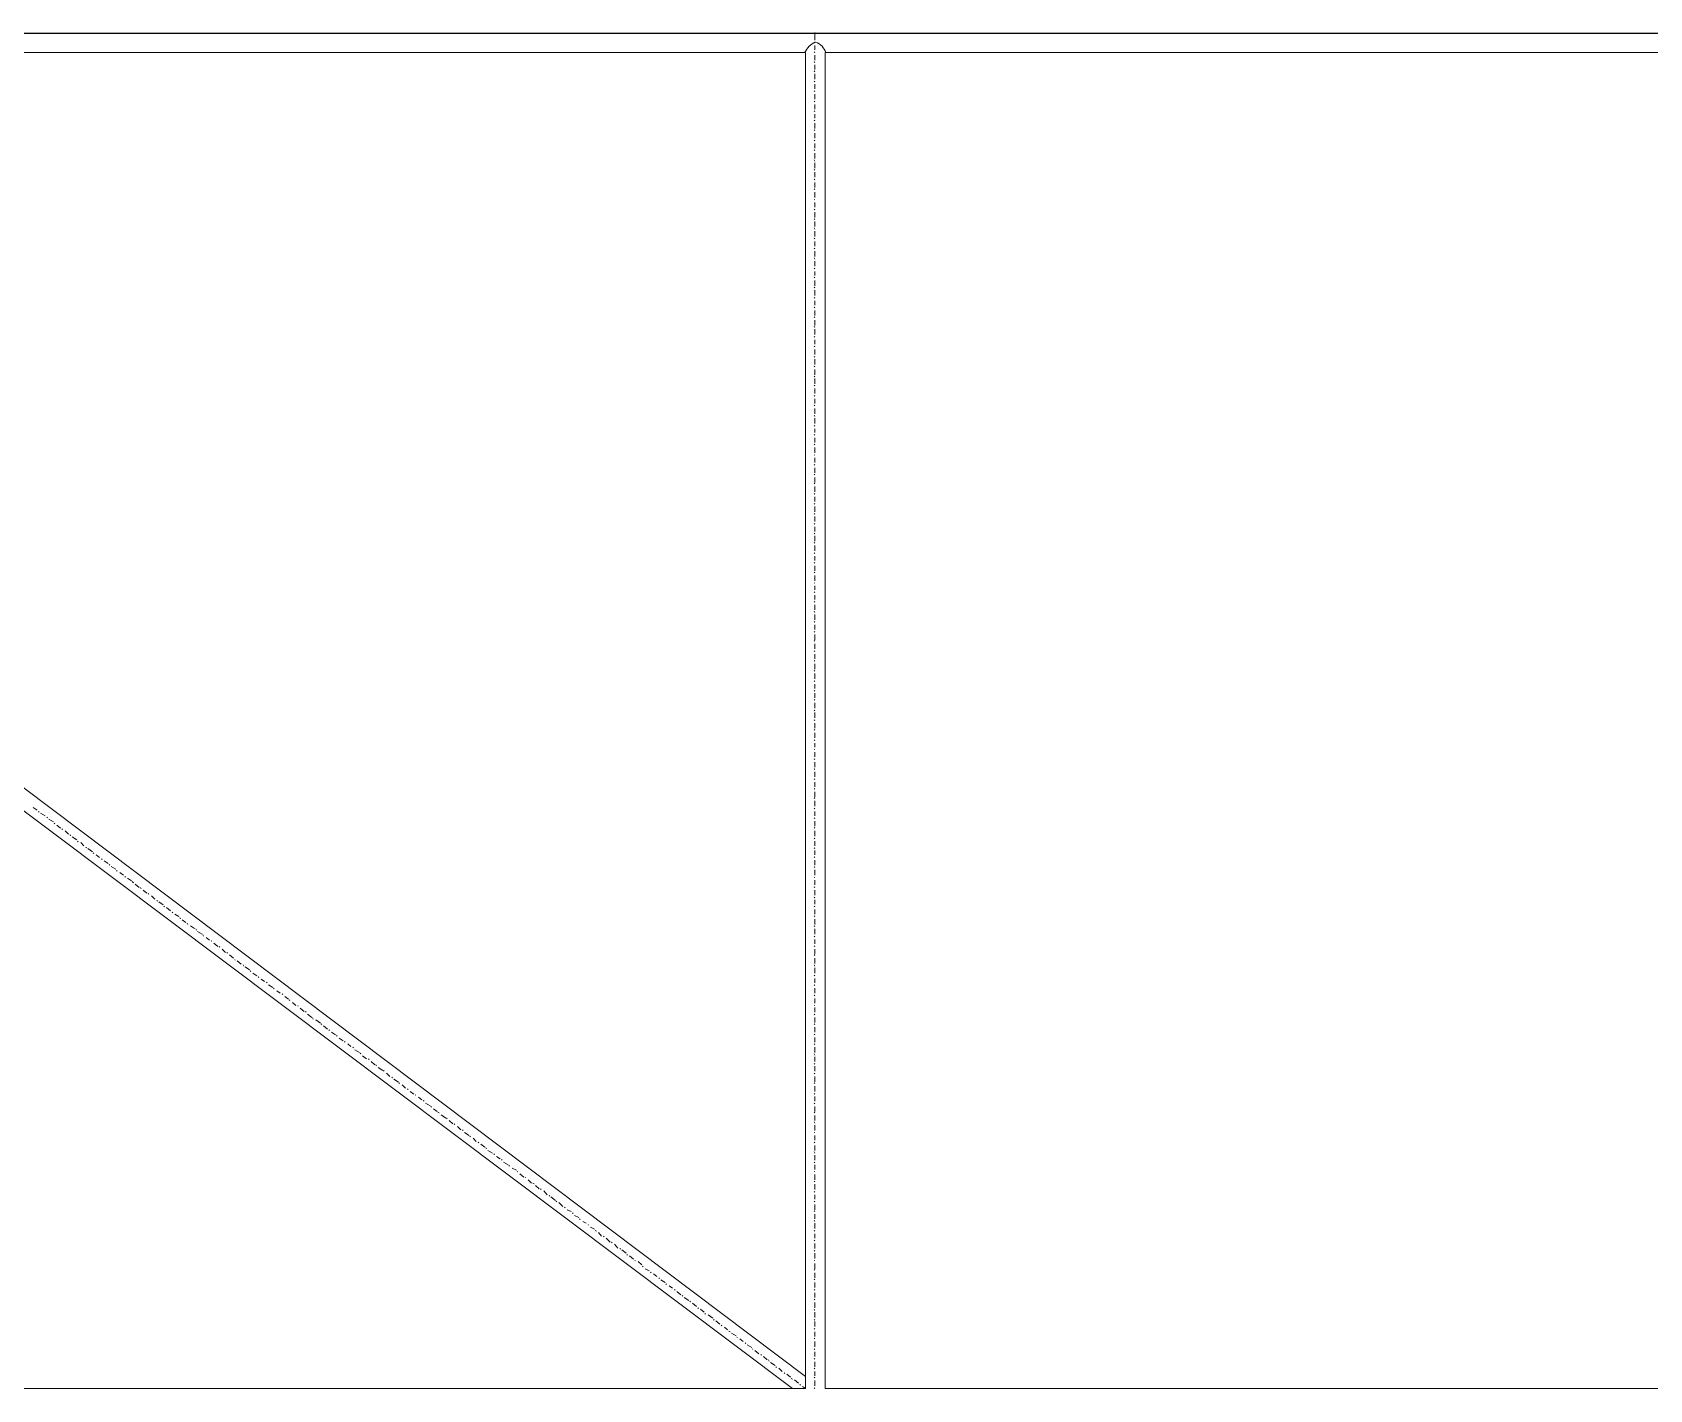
# Model space of a CAD drawing. Header units: millimetres. Extents: x 2928 to 3112, y 1220 to 1280.
# Drawn here: x 3063.205 to 3067.324, y 1250.925 to 1254.38 of the extents above; entities that cross this region are included whole.
import ezdxf

# ---------------------------------------------------------------- set-up
doc = ezdxf.new("R2010")
doc.units = ezdxf.units.MM

msp = doc.modelspace()

# ---------------------------------------------------------------- linework, layer by layer
at = {"color": 7, "linetype": 'Continuous', "lineweight": -2, "true_color": 0x000007}
msp.add_lwpolyline([(3060.60278, 1250.87545), (3060.60278, 1254.3786), (3082.70999, 1254.3786), (3082.70999, 1250.87545)], dxfattribs=at)
at = {"color": 252, "linetype": 'Continuous', "lineweight": 13, "true_color": 0x989898}
for points in [[(3065.19756, 1254.35379), (3065.1959, 1254.35544), (3065.1959, 1254.35544)], [(3065.19756, 1254.36041), (3065.19756, 1254.38025), (3065.19756, 1254.38025)], [(3065.19756, 1254.32898), (3065.1959, 1254.33063), (3065.1959, 1254.33063)], [(3065.19756, 1254.3356), (3065.19756, 1254.34717), (3065.19756, 1254.34717)], [(3065.19756, 1254.30913), (3065.19756, 1254.32236), (3065.19756, 1254.32236)], [(3065.19756, 1254.30252), (3065.1959, 1254.30582), (3065.1959, 1254.30582)], [(3065.19756, 1254.27936), (3065.1959, 1254.28267), (3065.1959, 1254.28267)], [(3065.19756, 1254.28598), (3065.19756, 1254.29755), (3065.19756, 1254.29755)], [(3065.19756, 1254.26117), (3065.19756, 1254.2744), (3065.19756, 1254.2744)], [(3065.19756, 1254.25455), (3065.1959, 1254.2562), (3065.1959, 1254.2562)], [(3065.19756, 1254.22974), (3065.1959, 1254.2314), (3065.1959, 1254.2314)], [(3065.19756, 1254.23636), (3065.19756, 1254.24794), (3065.19756, 1254.24794)], [(3065.19756, 1254.20328), (3065.1959, 1254.20493), (3065.1959, 1254.20493)], [(3065.19756, 1254.20989), (3065.19756, 1254.22313), (3065.19756, 1254.22313)], [(3065.19756, 1254.18508), (3065.19756, 1254.19666), (3065.19756, 1254.19666)], [(3065.19756, 1254.17847), (3065.1959, 1254.18012), (3065.1959, 1254.18012)], [(3065.19756, 1254.15531), (3065.1959, 1254.15697), (3065.1959, 1254.15697)], [(3065.19756, 1254.16193), (3065.19756, 1254.17185), (3065.19756, 1254.17185)], [(3065.19756, 1254.13546), (3065.19756, 1254.1487), (3065.19756, 1254.1487)], [(3065.19756, 1254.1305), (3065.1959, 1254.13216), (3065.1959, 1254.13216)], [(3065.19756, 1254.10404), (3065.1959, 1254.10569), (3065.1959, 1254.10569)], [(3065.19756, 1254.11065), (3065.19756, 1254.12389), (3065.19756, 1254.12389)], [(3065.19756, 1254.07923), (3065.1959, 1254.08088), (3065.1959, 1254.08088)], [(3065.19756, 1254.08584), (3065.19756, 1254.09742), (3065.19756, 1254.09742)], [(3065.19756, 1254.05938), (3065.19756, 1254.07261), (3065.19756, 1254.07261)], [(3065.19756, 1254.05276), (3065.1959, 1254.05607), (3065.1959, 1254.05607)], [(3065.19756, 1254.02961), (3065.1959, 1254.03126), (3065.1959, 1254.03126)], [(3065.19756, 1254.03457), (3065.19756, 1254.0478), (3065.19756, 1254.0478)], [(3065.19756, 1254.01141), (3065.19756, 1254.02465), (3065.19756, 1254.02465)], [(3065.19756, 1254.0048), (3065.1959, 1254.00645), (3065.1959, 1254.00645)], [(3065.19756, 1253.97999), (3065.1959, 1253.98164), (3065.1959, 1253.98164)], [(3065.19756, 1253.98495), (3065.19756, 1253.99818), (3065.19756, 1253.99818)], [(3065.19756, 1253.95353), (3065.1959, 1253.95518), (3065.1959, 1253.95518)], [(3065.19756, 1253.96014), (3065.19756, 1253.97337), (3065.19756, 1253.97337)], [(3065.19756, 1253.93533), (3065.19756, 1253.94691), (3065.19756, 1253.94691)], [(3065.19756, 1253.92872), (3065.1959, 1253.93037), (3065.1959, 1253.93037)], [(3065.19756, 1253.90391), (3065.1959, 1253.90556), (3065.1959, 1253.90556)], [(3065.19756, 1253.90887), (3065.19756, 1253.9221), (3065.19756, 1253.9221)], [(3065.19756, 1253.88571), (3065.19756, 1253.89894), (3065.19756, 1253.89894)], [(3065.19756, 1253.8791), (3065.1959, 1253.8824), (3065.1959, 1253.8824)], [(3065.19756, 1253.8609), (3065.19756, 1253.87413), (3065.19756, 1253.87413)], [(3065.19756, 1253.85429), (3065.1959, 1253.85594), (3065.1959, 1253.85594)], [(3065.19756, 1253.82948), (3065.1959, 1253.83113), (3065.1959, 1253.83113)], [(3065.19756, 1253.83609), (3065.19756, 1253.84767), (3065.19756, 1253.84767)], [(3065.19756, 1253.80963), (3065.19756, 1253.82286), (3065.19756, 1253.82286)], [(3065.19756, 1253.80301), (3065.1959, 1253.80632), (3065.1959, 1253.80632)], [(3065.19756, 1253.7782), (3065.1959, 1253.77986), (3065.1959, 1253.77986)], [(3065.19756, 1253.78482), (3065.19756, 1253.79805), (3065.19756, 1253.79805)], [(3065.19756, 1253.75505), (3065.1959, 1253.7567), (3065.1959, 1253.7567)], [(3065.19756, 1253.76166), (3065.19756, 1253.77159), (3065.19756, 1253.77159)], [(3065.19756, 1253.7352), (3065.19756, 1253.74843), (3065.19756, 1253.74843)], [(3065.19756, 1253.73024), (3065.1959, 1253.73189), (3065.1959, 1253.73189)], [(3065.19756, 1253.70377), (3065.1959, 1253.70543), (3065.1959, 1253.70543)], [(3065.19756, 1253.71039), (3065.19756, 1253.72362), (3065.19756, 1253.72362)], [(3065.19756, 1253.68558), (3065.19756, 1253.69716), (3065.19756, 1253.69716)], [(3065.19756, 1253.67896), (3065.1959, 1253.68062), (3065.1959, 1253.68062)], [(3065.19756, 1253.65415), (3065.1959, 1253.65581), (3065.1959, 1253.65581)], [(3065.19756, 1253.65912), (3065.19756, 1253.67235), (3065.19756, 1253.67235)], [(3065.19756, 1253.62934), (3065.1959, 1253.63265), (3065.1959, 1253.63265)], [(3065.19756, 1253.63431), (3065.19756, 1253.64754), (3065.19756, 1253.64754)], [(3065.19756, 1253.61115), (3065.19756, 1253.62438), (3065.19756, 1253.62438)], [(3065.19756, 1253.60453), (3065.1959, 1253.60619), (3065.1959, 1253.60619)], [(3065.19756, 1253.57972), (3065.1959, 1253.58138), (3065.1959, 1253.58138)], [(3065.19756, 1253.58634), (3065.19756, 1253.59792), (3065.19756, 1253.59792)], [(3065.19756, 1253.55988), (3065.19756, 1253.57311), (3065.19756, 1253.57311)], [(3065.19756, 1253.55326), (3065.1959, 1253.55491), (3065.1959, 1253.55491)], [(3065.19756, 1253.52845), (3065.1959, 1253.5301), (3065.1959, 1253.5301)], [(3065.19756, 1253.53507), (3065.19756, 1253.5483), (3065.19756, 1253.5483)], [(3065.19756, 1253.50364), (3065.1959, 1253.50529), (3065.1959, 1253.50529)], [(3065.19756, 1253.5086), (3065.19756, 1253.52183), (3065.19756, 1253.52183)], [(3065.19756, 1253.48545), (3065.19756, 1253.49868), (3065.19756, 1253.49868)], [(3065.19756, 1253.48048), (3065.1959, 1253.48214), (3065.1959, 1253.48214)], [(3065.19756, 1253.45402), (3065.1959, 1253.45567), (3065.1959, 1253.45567)], [(3065.19756, 1253.46064), (3065.19756, 1253.47387), (3065.19756, 1253.47387)], [(3065.19756, 1253.43583), (3065.19756, 1253.4474), (3065.19756, 1253.4474)], [(3065.19756, 1253.42921), (3065.1959, 1253.43086), (3065.1959, 1253.43086)], [(3065.19756, 1253.40275), (3065.1959, 1253.40605), (3065.1959, 1253.40605)], [(3065.19756, 1253.40936), (3065.19756, 1253.42259), (3065.19756, 1253.42259)], [(3065.19756, 1253.37794), (3065.1959, 1253.37959), (3065.1959, 1253.37959)], [(3065.19756, 1253.38455), (3065.19756, 1253.39779), (3065.19756, 1253.39779)], [(3065.19756, 1253.3614), (3065.19756, 1253.37132), (3065.19756, 1253.37132)], [(3065.19756, 1253.35478), (3065.1959, 1253.35644), (3065.1959, 1253.35644)], [(3065.19756, 1253.32997), (3065.1959, 1253.33163), (3065.1959, 1253.33163)], [(3065.19756, 1253.33659), (3065.19756, 1253.34817), (3065.19756, 1253.34817)], [(3065.19756, 1253.31012), (3065.19756, 1253.32336), (3065.19756, 1253.32336)], [(3065.19756, 1253.30351), (3065.1959, 1253.30516), (3065.1959, 1253.30516)], [(3065.19756, 1253.2787), (3065.1959, 1253.28035), (3065.1959, 1253.28035)], [(3065.19756, 1253.28531), (3065.19756, 1253.29689), (3065.19756, 1253.29689)], [(3065.19756, 1253.25389), (3065.1959, 1253.25554), (3065.1959, 1253.25554)], [(3065.19756, 1253.25885), (3065.19756, 1253.27208), (3065.19756, 1253.27208)], [(3065.19756, 1253.23404), (3065.19756, 1253.24727), (3065.19756, 1253.24727)], [(3065.19756, 1253.23073), (3065.1959, 1253.23239), (3065.1959, 1253.23239)], [(3065.19756, 1253.20427), (3065.1959, 1253.20592), (3065.1959, 1253.20592)], [(3065.19756, 1253.21088), (3065.19756, 1253.22412), (3065.19756, 1253.22412)], [(3065.19756, 1253.18607), (3065.19756, 1253.19765), (3065.19756, 1253.19765)], [(3065.19756, 1253.17946), (3065.1959, 1253.18111), (3065.1959, 1253.18111)], [(3065.19756, 1253.15299), (3065.1959, 1253.1563), (3065.1959, 1253.1563)], [(3065.19756, 1253.15961), (3065.19756, 1253.17284), (3065.19756, 1253.17284)], [(3065.19756, 1253.12818), (3065.1959, 1253.12984), (3065.1959, 1253.12984)], [(3065.19756, 1253.1348), (3065.19756, 1253.14803), (3065.19756, 1253.14803)], [(3065.19756, 1253.10999), (3065.19756, 1253.12157), (3065.19756, 1253.12157)], [(3065.19756, 1253.10338), (3065.1959, 1253.10503), (3065.1959, 1253.10503)], [(3065.19756, 1253.08022), (3065.1959, 1253.08187), (3065.1959, 1253.08187)], [(3065.19756, 1253.08518), (3065.19756, 1253.09841), (3065.19756, 1253.09841)], [(3065.19756, 1253.05376), (3065.1959, 1253.05541), (3065.1959, 1253.05541)], [(3065.19756, 1253.06037), (3065.19756, 1253.0736), (3065.19756, 1253.0736)], [(3065.19756, 1253.03556), (3065.19756, 1253.04714), (3065.19756, 1253.04714)], [(3065.19756, 1253.02895), (3065.1959, 1253.0306), (3065.1959, 1253.0306)], [(3065.19756, 1253.00414), (3065.1959, 1253.00579), (3065.1959, 1253.00579)], [(3065.19756, 1253.0091), (3065.19756, 1253.02233), (3065.19756, 1253.02233)], [(3065.19756, 1252.98429), (3065.19756, 1252.99752), (3065.19756, 1252.99752)], [(3065.19756, 1252.97767), (3065.1959, 1252.97933), (3065.1959, 1252.97933)], [(3065.19756, 1252.95452), (3065.1959, 1252.95617), (3065.1959, 1252.95617)], [(3065.19756, 1252.96113), (3065.19756, 1252.97106), (3065.19756, 1252.97106)], [(3065.19756, 1252.92971), (3065.1959, 1252.93136), (3065.1959, 1252.93136)], [(3065.19756, 1252.93632), (3065.19756, 1252.9479), (3065.19756, 1252.9479)], [(3065.19756, 1252.90986), (3065.19756, 1252.92309), (3065.19756, 1252.92309)], [(3065.19756, 1252.90324), (3065.1959, 1252.90655), (3065.1959, 1252.90655)], [(3065.19756, 1252.87843), (3065.1959, 1252.88009), (3065.1959, 1252.88009)], [(3065.19756, 1252.88505), (3065.19756, 1252.89828), (3065.19756, 1252.89828)], [(3065.19756, 1252.86024), (3065.19756, 1252.87182), (3065.19756, 1252.87182)], [(3065.19756, 1252.85362), (3065.1959, 1252.85528), (3065.1959, 1252.85528)], [(3065.19756, 1252.83047), (3065.1959, 1252.83212), (3065.1959, 1252.83212)], [(3065.19756, 1252.83377), (3065.19756, 1252.84701), (3065.19756, 1252.84701)], [(3065.19756, 1252.804), (3065.1959, 1252.80566), (3065.1959, 1252.80566)], [(3065.19756, 1252.81062), (3065.19756, 1252.82385), (3065.19756, 1252.82385)], [(3065.19756, 1252.78581), (3065.19756, 1252.79739), (3065.19756, 1252.79739)], [(3065.19756, 1252.77919), (3065.1959, 1252.78085), (3065.1959, 1252.78085)], [(3065.19756, 1252.75438), (3065.1959, 1252.75604), (3065.1959, 1252.75604)], [(3065.19756, 1252.75935), (3065.19756, 1252.77258), (3065.19756, 1252.77258)], [(3065.19756, 1252.73454), (3065.19756, 1252.74777), (3065.19756, 1252.74777)], [(3065.19756, 1252.72792), (3065.1959, 1252.72957), (3065.1959, 1252.72957)], [(3065.19756, 1252.70311), (3065.1959, 1252.70476), (3065.1959, 1252.70476)], [(3065.19756, 1252.70973), (3065.19756, 1252.7213), (3065.19756, 1252.7213)], [(3065.19756, 1252.67995), (3065.1959, 1252.68161), (3065.1959, 1252.68161)], [(3065.19756, 1252.68657), (3065.19756, 1252.69815), (3065.19756, 1252.69815)], [(3065.19756, 1252.66011), (3065.19756, 1252.67334), (3065.19756, 1252.67334)], [(3065.19756, 1252.65349), (3065.1959, 1252.65514), (3065.1959, 1252.65514)], [(3065.19756, 1252.62868), (3065.1959, 1252.63033), (3065.1959, 1252.63033)], [(3065.19756, 1252.6353), (3065.19756, 1252.64853), (3065.19756, 1252.64853)], [(3065.19756, 1252.60883), (3065.19756, 1252.62206), (3065.19756, 1252.62206)], [(3065.19756, 1252.60387), (3065.1959, 1252.60552), (3065.1959, 1252.60552)], [(3065.19756, 1252.58402), (3065.19756, 1252.59725), (3065.19756, 1252.59725)], [(3065.19756, 1252.57741), (3065.1959, 1252.57906), (3065.1959, 1252.57906)], [(3065.19756, 1252.55425), (3065.1959, 1252.5559), (3065.1959, 1252.5559)], [(3065.19756, 1252.56087), (3065.19756, 1252.57079), (3065.19756, 1252.57079)], [(3065.19756, 1252.53606), (3065.19756, 1252.54763), (3065.19756, 1252.54763)], [(3065.19756, 1252.52944), (3065.1959, 1252.5311), (3065.1959, 1252.5311)], [(3065.19756, 1252.50298), (3065.1959, 1252.50629), (3065.1959, 1252.50629)], [(3065.19756, 1252.50959), (3065.19756, 1252.52283), (3065.19756, 1252.52283)], [(3065.19756, 1252.48478), (3065.19756, 1252.49802), (3065.19756, 1252.49802)], [(3065.19756, 1252.47817), (3065.1959, 1252.47982), (3065.1959, 1252.47982)], [(3065.19756, 1252.45997), (3065.19756, 1252.47155), (3065.19756, 1252.47155)], [(3065.19756, 1252.45336), (3065.1959, 1252.45501), (3065.1959, 1252.45501)], [(3065.19756, 1252.4302), (3065.1959, 1252.43186), (3065.1959, 1252.43186)], [(3065.19756, 1252.43351), (3065.19756, 1252.44674), (3065.19756, 1252.44674)], [(3065.19756, 1252.41035), (3065.19756, 1252.42359), (3065.19756, 1252.42359)], [(3063.20781, 1252.40705), (3063.21773, 1252.40043), (3063.21773, 1252.40043)], [(3063.2227, 1252.39547), (3063.22104, 1252.39712), (3063.22104, 1252.39712)], [(3063.226, 1252.39216), (3063.23758, 1252.38554), (3063.23758, 1252.38554)], [(3063.2442, 1252.38058), (3063.24254, 1252.38224), (3063.24254, 1252.38224)], [(3063.24751, 1252.37727), (3063.25908, 1252.37066), (3063.25908, 1252.37066)], [(3065.19756, 1252.40374), (3065.1959, 1252.40539), (3065.1959, 1252.40539)], [(3065.19756, 1252.37893), (3065.1959, 1252.38058), (3065.1959, 1252.38058)], [(3065.19756, 1252.38554), (3065.19756, 1252.39712), (3065.19756, 1252.39712)], [(3063.26239, 1252.3657), (3063.26074, 1252.36735), (3063.26074, 1252.36735)], [(3063.26735, 1252.36239), (3063.27728, 1252.35412), (3063.27728, 1252.35412)], [(3063.28224, 1252.35081), (3063.28058, 1252.35246), (3063.28058, 1252.35246)], [(3063.28885, 1252.3475), (3063.29712, 1252.33923), (3063.29712, 1252.33923)], [(3063.30374, 1252.33592), (3063.30043, 1252.33758), (3063.30043, 1252.33758)], [(3063.30705, 1252.33262), (3063.31863, 1252.32435), (3063.31863, 1252.32435)], [(3065.19756, 1252.35412), (3065.1959, 1252.35577), (3065.1959, 1252.35577)], [(3065.19756, 1252.35908), (3065.19756, 1252.37231), (3065.19756, 1252.37231)], [(3065.19756, 1252.33427), (3065.19756, 1252.3475), (3065.19756, 1252.3475)], [(3063.32193, 1252.31938), (3063.32028, 1252.32104), (3063.32028, 1252.32104)], [(3063.32855, 1252.31773), (3063.33682, 1252.30946), (3063.33682, 1252.30946)], [(3063.34344, 1252.3045), (3063.34178, 1252.30615), (3063.34178, 1252.30615)], [(3063.34674, 1252.30284), (3063.35832, 1252.29457), (3063.35832, 1252.29457)], [(3065.19756, 1252.32765), (3065.1959, 1252.32931), (3065.1959, 1252.32931)], [(3065.19756, 1252.30284), (3065.1959, 1252.3045), (3065.1959, 1252.3045)], [(3065.19756, 1252.30946), (3065.19756, 1252.32104), (3065.19756, 1252.32104)], [(3065.19756, 1252.2863), (3065.19756, 1252.29788), (3065.19756, 1252.29788)], [(3063.36163, 1252.28961), (3063.35998, 1252.29127), (3063.35998, 1252.29127)], [(3063.36825, 1252.2863), (3063.37652, 1252.27969), (3063.37652, 1252.27969)], [(3063.38313, 1252.27473), (3063.38148, 1252.27638), (3063.38148, 1252.27638)], [(3063.38809, 1252.27142), (3063.39802, 1252.2648), (3063.39802, 1252.2648)], [(3063.40298, 1252.25984), (3063.40133, 1252.2615), (3063.40133, 1252.2615)], [(3063.40629, 1252.25653), (3063.41787, 1252.24992), (3063.41787, 1252.24992)], [(3065.19756, 1252.27969), (3065.1959, 1252.28134), (3065.1959, 1252.28134)], [(3065.19756, 1252.25323), (3065.1959, 1252.25653), (3065.1959, 1252.25653)], [(3065.19756, 1252.25984), (3065.19756, 1252.27307), (3065.19756, 1252.27307)], [(3063.42117, 1252.24496), (3063.41952, 1252.24661), (3063.41952, 1252.24661)], [(3063.42779, 1252.24165), (3063.43771, 1252.23503), (3063.43771, 1252.23503)], [(3063.44268, 1252.23007), (3063.44102, 1252.23172), (3063.44102, 1252.23172)], [(3063.44764, 1252.22676), (3063.45756, 1252.22015), (3063.45756, 1252.22015)], [(3063.46252, 1252.21518), (3063.45922, 1252.21849), (3063.45922, 1252.21849)], [(3063.46749, 1252.21188), (3063.47741, 1252.20361), (3063.47741, 1252.20361)], [(3065.19756, 1252.22842), (3065.1959, 1252.23007), (3065.1959, 1252.23007)], [(3065.19756, 1252.23503), (3065.19756, 1252.24826), (3065.19756, 1252.24826)], [(3065.19756, 1252.21022), (3065.19756, 1252.2218), (3065.19756, 1252.2218)], [(3063.48237, 1252.2003), (3063.48072, 1252.20361), (3063.48072, 1252.20361)], [(3063.48733, 1252.19699), (3063.49726, 1252.18872), (3063.49726, 1252.18872)], [(3063.50222, 1252.18541), (3063.50057, 1252.18872), (3063.50057, 1252.18872)], [(3063.50884, 1252.1821), (3063.51711, 1252.17383), (3063.51711, 1252.17383)], [(3063.52372, 1252.16887), (3063.52207, 1252.17053), (3063.52207, 1252.17053)], [(3065.19756, 1252.20361), (3065.1959, 1252.20526), (3065.1959, 1252.20526)], [(3065.19756, 1252.17714), (3065.1959, 1252.1788), (3065.1959, 1252.1788)], [(3065.19756, 1252.18376), (3065.19756, 1252.19699), (3065.19756, 1252.19699)], [(3065.19756, 1252.1606), (3065.19756, 1252.17218), (3065.19756, 1252.17218)], [(3063.52703, 1252.16722), (3063.53861, 1252.15895), (3063.53861, 1252.15895)], [(3063.54192, 1252.15399), (3063.54026, 1252.15564), (3063.54026, 1252.15564)], [(3063.54688, 1252.15233), (3063.5568, 1252.14406), (3063.5568, 1252.14406)], [(3063.56342, 1252.1391), (3063.56176, 1252.14075), (3063.56176, 1252.14075)], [(3063.56838, 1252.13579), (3063.5783, 1252.12918), (3063.5783, 1252.12918)], [(3065.19756, 1252.15399), (3065.1959, 1252.15564), (3065.1959, 1252.15564)], [(3065.19756, 1252.12918), (3065.1959, 1252.13083), (3065.1959, 1252.13083)], [(3065.19756, 1252.13579), (3065.19756, 1252.14737), (3065.19756, 1252.14737)], [(3063.58326, 1252.12421), (3063.57996, 1252.12587), (3063.57996, 1252.12587)], [(3063.58657, 1252.12091), (3063.5965, 1252.11429), (3063.5965, 1252.11429)], [(3063.60146, 1252.10933), (3063.5998, 1252.11264), (3063.5998, 1252.11264)], [(3063.60807, 1252.10602), (3063.618, 1252.0994), (3063.618, 1252.0994)], [(3063.62296, 1252.09444), (3063.62131, 1252.09775), (3063.62131, 1252.09775)], [(3063.62627, 1252.09113), (3063.63785, 1252.08452), (3063.63785, 1252.08452)], [(3065.19756, 1252.10437), (3065.1959, 1252.10602), (3065.1959, 1252.10602)], [(3065.19756, 1252.10933), (3065.19756, 1252.12256), (3065.19756, 1252.12256)], [(3065.19756, 1252.08452), (3065.19756, 1252.09775), (3065.19756, 1252.09775)], [(3063.64115, 1252.07956), (3063.6395, 1252.08286), (3063.6395, 1252.08286)], [(3063.64777, 1252.07625), (3063.65604, 1252.06963), (3063.65604, 1252.06963)], [(3063.66266, 1252.06632), (3063.661, 1252.06798), (3063.661, 1252.06798)], [(3063.66762, 1252.06136), (3063.67754, 1252.05309), (3063.67754, 1252.05309)], [(3063.6825, 1252.05144), (3063.68085, 1252.05309), (3063.68085, 1252.05309)], [(3063.68912, 1252.04648), (3063.69739, 1252.03821), (3063.69739, 1252.03821)], [(3065.19756, 1252.0779), (3065.1959, 1252.07956), (3065.1959, 1252.07956)], [(3065.19756, 1252.05309), (3065.1959, 1252.05475), (3065.1959, 1252.05475)], [(3065.19756, 1252.05971), (3065.19756, 1252.07129), (3065.19756, 1252.07129)], [(3065.19756, 1252.03324), (3065.19756, 1252.04648), (3065.19756, 1252.04648)], [(3063.70235, 1252.03655), (3063.7007, 1252.03821), (3063.7007, 1252.03821)], [(3063.70731, 1252.03159), (3063.71724, 1252.02332), (3063.71724, 1252.02332)], [(3063.7222, 1252.01836), (3063.72055, 1252.02001), (3063.72055, 1252.02001)], [(3063.72716, 1252.0167), (3063.73709, 1252.00843), (3063.73709, 1252.00843)], [(3063.7437, 1252.00347), (3063.74205, 1252.00678), (3063.74205, 1252.00678)], [(3065.19756, 1252.02994), (3065.1959, 1252.03159), (3065.1959, 1252.03159)], [(3065.19756, 1252.00347), (3065.1959, 1252.00678), (3065.1959, 1252.00678)], [(3065.19756, 1252.01009), (3065.19756, 1252.02332), (3065.19756, 1252.02332)], [(3063.74701, 1252.00182), (3063.75859, 1251.99355), (3063.75859, 1251.99355)], [(3063.7619, 1251.98859), (3063.76024, 1251.99189), (3063.76024, 1251.99189)], [(3063.76686, 1251.98528), (3063.77678, 1251.97866), (3063.77678, 1251.97866)], [(3063.78174, 1251.9737), (3063.78009, 1251.97701), (3063.78009, 1251.97701)], [(3063.78836, 1251.97039), (3063.79663, 1251.96378), (3063.79663, 1251.96378)], [(3063.80325, 1251.96047), (3063.80159, 1251.96212), (3063.80159, 1251.96212)], [(3065.19756, 1251.97866), (3065.1959, 1251.98032), (3065.1959, 1251.98032)], [(3065.19756, 1251.98528), (3065.19756, 1251.99851), (3065.19756, 1251.99851)], [(3065.19756, 1251.96047), (3065.19756, 1251.97205), (3065.19756, 1251.97205)], [(3063.80655, 1251.95551), (3063.81813, 1251.94889), (3063.81813, 1251.94889)], [(3063.82144, 1251.94558), (3063.81979, 1251.94724), (3063.81979, 1251.94724)], [(3063.82806, 1251.94062), (3063.83632, 1251.93401), (3063.83632, 1251.93401)], [(3063.84294, 1251.9307), (3063.84129, 1251.93235), (3063.84129, 1251.93235)], [(3063.8479, 1251.92574), (3063.85783, 1251.91912), (3063.85783, 1251.91912)], [(3065.19756, 1251.95385), (3065.1959, 1251.95551), (3065.1959, 1251.95551)], [(3065.19756, 1251.92739), (3065.1959, 1251.92904), (3065.1959, 1251.92904)], [(3065.19756, 1251.93401), (3065.19756, 1251.94724), (3065.19756, 1251.94724)], [(3065.19756, 1251.9092), (3065.19756, 1251.92077), (3065.19756, 1251.92077)], [(3063.86113, 1251.91581), (3063.85948, 1251.91747), (3063.85948, 1251.91747)], [(3063.86775, 1251.91085), (3063.87602, 1251.90258), (3063.87602, 1251.90258)], [(3063.88264, 1251.90093), (3063.88098, 1251.90258), (3063.88098, 1251.90258)], [(3063.8876, 1251.89596), (3063.89752, 1251.88769), (3063.89752, 1251.88769)], [(3063.90248, 1251.88604), (3063.90083, 1251.88769), (3063.90083, 1251.88769)], [(3063.90579, 1251.88108), (3063.91737, 1251.87281), (3063.91737, 1251.87281)], [(3065.19756, 1251.90258), (3065.1959, 1251.90423), (3065.1959, 1251.90423)], [(3065.19756, 1251.87942), (3065.1959, 1251.88108), (3065.1959, 1251.88108)], [(3065.19756, 1251.88604), (3065.19756, 1251.89762), (3065.19756, 1251.89762)], [(3063.92068, 1251.86785), (3063.91902, 1251.87115), (3063.91902, 1251.87115)], [(3063.92729, 1251.86619), (3063.93887, 1251.85792), (3063.93887, 1251.85792)], [(3063.94218, 1251.85461), (3063.94053, 1251.85627), (3063.94053, 1251.85627)], [(3063.94714, 1251.85131), (3063.95707, 1251.84304), (3063.95707, 1251.84304)], [(3063.96203, 1251.83973), (3063.96037, 1251.84138), (3063.96037, 1251.84138)], [(3065.19756, 1251.85461), (3065.1959, 1251.85627), (3065.1959, 1251.85627)], [(3065.19756, 1251.85958), (3065.19756, 1251.87281), (3065.19756, 1251.87281)], [(3065.19756, 1251.83477), (3065.19756, 1251.848), (3065.19756, 1251.848)], [(3063.96699, 1251.83477), (3063.97691, 1251.82815), (3063.97691, 1251.82815)], [(3063.98188, 1251.82484), (3063.98022, 1251.8265), (3063.98022, 1251.8265)], [(3063.98684, 1251.81988), (3063.99676, 1251.81326), (3063.99676, 1251.81326)], [(3064.00172, 1251.80996), (3064.00007, 1251.81161), (3064.00007, 1251.81161)], [(3064.00834, 1251.80499), (3064.01661, 1251.79838), (3064.01661, 1251.79838)], [(3065.19756, 1251.82815), (3065.1959, 1251.8298), (3065.1959, 1251.8298)], [(3065.19756, 1251.80334), (3065.1959, 1251.80499), (3065.1959, 1251.80499)], [(3065.19756, 1251.80996), (3065.19756, 1251.82153), (3065.19756, 1251.82153)], [(3064.02323, 1251.79507), (3064.02157, 1251.79672), (3064.02157, 1251.79672)], [(3064.02653, 1251.79011), (3064.03811, 1251.78349), (3064.03811, 1251.78349)], [(3064.04142, 1251.78018), (3064.03977, 1251.78184), (3064.03977, 1251.78184)], [(3064.04638, 1251.77522), (3064.05631, 1251.76695), (3064.05631, 1251.76695)], [(3064.06292, 1251.7653), (3064.06127, 1251.76695), (3064.06127, 1251.76695)], [(3064.06788, 1251.76034), (3064.07781, 1251.75207), (3064.07781, 1251.75207)], [(3065.19756, 1251.77688), (3065.1959, 1251.78018), (3065.1959, 1251.78018)], [(3065.19756, 1251.78349), (3065.19756, 1251.79672), (3065.19756, 1251.79672)], [(3065.19756, 1251.76034), (3065.19756, 1251.77191), (3065.19756, 1251.77191)], [(3064.08277, 1251.75041), (3064.07946, 1251.75207), (3064.07946, 1251.75207)], [(3064.08608, 1251.74545), (3064.09766, 1251.73718), (3064.09766, 1251.73718)], [(3064.10096, 1251.73553), (3064.09931, 1251.73718), (3064.09931, 1251.73718)], [(3064.10758, 1251.73056), (3064.11585, 1251.72229), (3064.11585, 1251.72229)], [(3064.12246, 1251.71899), (3064.12081, 1251.72064), (3064.12081, 1251.72064)], [(3064.12577, 1251.71568), (3064.13735, 1251.70741), (3064.13735, 1251.70741)], [(3065.19756, 1251.75372), (3065.1959, 1251.75537), (3065.1959, 1251.75537)], [(3065.19756, 1251.72891), (3065.1959, 1251.73056), (3065.1959, 1251.73056)], [(3065.19756, 1251.73553), (3065.19756, 1251.74876), (3065.19756, 1251.74876)], [(3065.19756, 1251.70906), (3065.19756, 1251.72229), (3065.19756, 1251.72229)], [(3064.14066, 1251.7041), (3064.139, 1251.70575), (3064.139, 1251.70575)], [(3064.14727, 1251.70079), (3064.15554, 1251.69252), (3064.15554, 1251.69252)], [(3064.16216, 1251.68922), (3064.16051, 1251.69087), (3064.16051, 1251.69087)], [(3064.16712, 1251.68425), (3064.17705, 1251.67764), (3064.17705, 1251.67764)], [(3064.18201, 1251.67433), (3064.18035, 1251.67598), (3064.18035, 1251.67598)], [(3065.19756, 1251.7041), (3065.1959, 1251.70575), (3065.1959, 1251.70575)], [(3065.19756, 1251.67764), (3065.1959, 1251.67929), (3065.1959, 1251.67929)], [(3065.19756, 1251.68425), (3065.19756, 1251.69748), (3065.19756, 1251.69748)], [(3064.18862, 1251.66937), (3064.19689, 1251.66275), (3064.19689, 1251.66275)], [(3064.20351, 1251.65944), (3064.2002, 1251.6611), (3064.2002, 1251.6611)], [(3064.20682, 1251.65448), (3064.2184, 1251.64787), (3064.2184, 1251.64787)], [(3064.2217, 1251.64456), (3064.22005, 1251.64621), (3064.22005, 1251.64621)], [(3064.22667, 1251.6396), (3064.23659, 1251.63298), (3064.23659, 1251.63298)], [(3065.19756, 1251.65283), (3065.1959, 1251.65448), (3065.1959, 1251.65448)], [(3065.19756, 1251.65944), (3065.19756, 1251.67102), (3065.19756, 1251.67102)], [(3065.19756, 1251.63298), (3065.19756, 1251.64621), (3065.19756, 1251.64621)], [(3064.24155, 1251.62967), (3064.23824, 1251.63133), (3064.23824, 1251.63133)], [(3064.24651, 1251.62471), (3064.25809, 1251.61644), (3064.25809, 1251.61644)], [(3064.2614, 1251.61479), (3064.25975, 1251.61644), (3064.25975, 1251.61644)], [(3064.26636, 1251.60982), (3064.27629, 1251.60155), (3064.27629, 1251.60155)], [(3064.28125, 1251.5999), (3064.27959, 1251.60155), (3064.27959, 1251.60155)], [(3064.28786, 1251.59494), (3064.29613, 1251.58667), (3064.29613, 1251.58667)], [(3065.19756, 1251.62967), (3065.1959, 1251.63133), (3065.1959, 1251.63133)], [(3065.19756, 1251.60321), (3065.1959, 1251.60652), (3065.1959, 1251.60652)], [(3065.19756, 1251.60982), (3065.19756, 1251.62306), (3065.19756, 1251.62306)], [(3065.19756, 1251.58501), (3065.19756, 1251.59825), (3065.19756, 1251.59825)], [(3064.30275, 1251.58501), (3064.3011, 1251.58667), (3064.3011, 1251.58667)], [(3064.30606, 1251.58005), (3064.31764, 1251.57178), (3064.31764, 1251.57178)], [(3064.32094, 1251.56847), (3064.31929, 1251.57013), (3064.31929, 1251.57013)], [(3064.32756, 1251.56517), (3064.33583, 1251.5569), (3064.33583, 1251.5569)], [(3064.34245, 1251.55359), (3064.34079, 1251.55524), (3064.34079, 1251.55524)], [(3064.34741, 1251.55028), (3064.35733, 1251.54201), (3064.35733, 1251.54201)], [(3065.19756, 1251.5784), (3065.1959, 1251.58005), (3065.1959, 1251.58005)], [(3065.19756, 1251.55359), (3065.1959, 1251.55524), (3065.1959, 1251.55524)], [(3065.19756, 1251.5602), (3065.19756, 1251.57178), (3065.19756, 1251.57178)], [(3064.36229, 1251.5387), (3064.35899, 1251.54036), (3064.35899, 1251.54036)], [(3064.3656, 1251.53374), (3064.37718, 1251.52712), (3064.37718, 1251.52712)], [(3064.38214, 1251.52382), (3064.38049, 1251.52547), (3064.38049, 1251.52547)], [(3064.3871, 1251.51885), (3064.39703, 1251.51224), (3064.39703, 1251.51224)], [(3064.40199, 1251.50893), (3064.40034, 1251.51058), (3064.40034, 1251.51058)], [(3065.19756, 1251.52712), (3065.1959, 1251.53043), (3065.1959, 1251.53043)], [(3065.19756, 1251.53374), (3065.19756, 1251.54697), (3065.19756, 1251.54697)], [(3065.19756, 1251.50893), (3065.19756, 1251.52216), (3065.19756, 1251.52216)], [(3064.4053, 1251.50397), (3064.41687, 1251.49735), (3064.41687, 1251.49735)], [(3064.42018, 1251.49404), (3064.41853, 1251.4957), (3064.41853, 1251.4957)], [(3064.4268, 1251.48908), (3064.43838, 1251.48412), (3064.43838, 1251.48412)], [(3064.44168, 1251.47916), (3064.44003, 1251.48081), (3064.44003, 1251.48081)], [(3064.44665, 1251.4742), (3064.45657, 1251.46593), (3064.45657, 1251.46593)], [(3065.19756, 1251.50231), (3065.1959, 1251.50397), (3065.1959, 1251.50397)], [(3065.19756, 1251.47916), (3065.1959, 1251.48081), (3065.1959, 1251.48081)], [(3065.19756, 1251.48577), (3065.19756, 1251.49735), (3065.19756, 1251.49735)], [(3065.19756, 1251.45931), (3065.19756, 1251.47254), (3065.19756, 1251.47254)], [(3064.46153, 1251.46427), (3064.45988, 1251.46593), (3064.45988, 1251.46593)], [(3064.46815, 1251.45931), (3064.47642, 1251.45104), (3064.47642, 1251.45104)], [(3064.48303, 1251.44939), (3064.47973, 1251.45104), (3064.47973, 1251.45104)], [(3064.48634, 1251.44442), (3064.49627, 1251.43615), (3064.49627, 1251.43615)], [(3064.50123, 1251.4345), (3064.49957, 1251.43615), (3064.49957, 1251.43615)], [(3064.50784, 1251.43119), (3064.51611, 1251.42127), (3064.51611, 1251.42127)], [(3065.19756, 1251.45435), (3065.1959, 1251.456), (3065.1959, 1251.456)], [(3065.19756, 1251.42788), (3065.1959, 1251.42954), (3065.1959, 1251.42954)], [(3065.19756, 1251.4345), (3065.19756, 1251.44773), (3065.19756, 1251.44773)], [(3064.52273, 1251.41796), (3064.52108, 1251.41961), (3064.52108, 1251.41961)], [(3064.52604, 1251.41631), (3064.53762, 1251.40638), (3064.53762, 1251.40638)], [(3064.54092, 1251.40308), (3064.53927, 1251.40473), (3064.53927, 1251.40473)], [(3064.54589, 1251.40142), (3064.55581, 1251.3915), (3064.55581, 1251.3915)], [(3064.56243, 1251.38819), (3064.56077, 1251.38984), (3064.56077, 1251.38984)], [(3065.19756, 1251.40308), (3065.1959, 1251.40473), (3065.1959, 1251.40473)], [(3065.19756, 1251.40969), (3065.19756, 1251.42127), (3065.19756, 1251.42127)], [(3065.19756, 1251.38323), (3065.19756, 1251.39646), (3065.19756, 1251.39646)], [(3064.56739, 1251.38323), (3064.57731, 1251.37827), (3064.57731, 1251.37827)], [(3064.58227, 1251.3733), (3064.58062, 1251.37496), (3064.58062, 1251.37496)], [(3064.58558, 1251.36834), (3064.59716, 1251.36338), (3064.59716, 1251.36338)], [(3064.60047, 1251.35842), (3064.59881, 1251.36007), (3064.59881, 1251.36007)], [(3064.60708, 1251.35346), (3064.61535, 1251.34849), (3064.61535, 1251.34849)], [(3064.62197, 1251.34353), (3064.62032, 1251.34519), (3064.62032, 1251.34519)], [(3065.19756, 1251.37827), (3065.1959, 1251.37992), (3065.1959, 1251.37992)], [(3065.19756, 1251.35346), (3065.1959, 1251.35676), (3065.1959, 1251.35676)], [(3065.19756, 1251.36007), (3065.19756, 1251.37165), (3065.19756, 1251.37165)], [(3065.19756, 1251.33526), (3065.19756, 1251.34849), (3065.19756, 1251.34849)], [(3064.62693, 1251.33857), (3064.63686, 1251.33361), (3064.63686, 1251.33361)], [(3064.64182, 1251.32865), (3064.63851, 1251.3303), (3064.63851, 1251.3303)], [(3064.64678, 1251.32534), (3064.65505, 1251.31541), (3064.65505, 1251.31541)], [(3064.66167, 1251.31376), (3064.66001, 1251.31541), (3064.66001, 1251.31541)], [(3064.66663, 1251.31045), (3064.67655, 1251.30053), (3064.67655, 1251.30053)], [(3065.19756, 1251.32865), (3065.1959, 1251.3303), (3065.1959, 1251.3303)], [(3065.19756, 1251.30384), (3065.1959, 1251.30549), (3065.1959, 1251.30549)], [(3065.19756, 1251.31045), (3065.19756, 1251.32203), (3065.19756, 1251.32203)], [(3064.68151, 1251.29887), (3064.67986, 1251.30053), (3064.67986, 1251.30053)], [(3064.68813, 1251.29557), (3064.6964, 1251.28564), (3064.6964, 1251.28564)], [(3064.70301, 1251.28233), (3064.70136, 1251.28399), (3064.70136, 1251.28399)], [(3064.70632, 1251.28068), (3064.7179, 1251.27241), (3064.7179, 1251.27241)], [(3064.72121, 1251.26745), (3064.71955, 1251.2691), (3064.71955, 1251.2691)], [(3064.72617, 1251.26579), (3064.73609, 1251.25752), (3064.73609, 1251.25752)], [(3065.19756, 1251.27737), (3065.1959, 1251.27903), (3065.1959, 1251.27903)], [(3065.19756, 1251.28399), (3065.19756, 1251.29722), (3065.19756, 1251.29722)], [(3065.19756, 1251.25918), (3065.19756, 1251.27241), (3065.19756, 1251.27241)], [(3064.74106, 1251.25256), (3064.7394, 1251.25422), (3064.7394, 1251.25422)], [(3064.74767, 1251.25091), (3064.7576, 1251.24264), (3064.7576, 1251.24264)], [(3064.7609, 1251.23768), (3064.75925, 1251.23933), (3064.75925, 1251.23933)], [(3064.76587, 1251.23271), (3064.77579, 1251.22775), (3064.77579, 1251.22775)], [(3064.78075, 1251.22279), (3064.7791, 1251.22444), (3064.7791, 1251.22444)], [(3065.19756, 1251.25256), (3065.1959, 1251.25422), (3065.1959, 1251.25422)], [(3065.19756, 1251.22941), (3065.1959, 1251.23106), (3065.1959, 1251.23106)], [(3065.19756, 1251.23271), (3065.19756, 1251.24595), (3065.19756, 1251.24595)], [(3065.19756, 1251.20956), (3065.19756, 1251.22279), (3065.19756, 1251.22279)], [(3064.78737, 1251.21948), (3064.79564, 1251.21287), (3064.79564, 1251.21287)], [(3064.80225, 1251.2079), (3064.8006, 1251.20956), (3064.8006, 1251.20956)], [(3064.80556, 1251.2046), (3064.81714, 1251.19798), (3064.81714, 1251.19798)], [(3064.82045, 1251.19302), (3064.81879, 1251.19467), (3064.81879, 1251.19467)], [(3064.82706, 1251.18971), (3064.83533, 1251.18309), (3064.83533, 1251.18309)], [(3064.84195, 1251.17813), (3064.8403, 1251.17979), (3064.8403, 1251.17979)], [(3065.19756, 1251.2046), (3065.1959, 1251.20625), (3065.1959, 1251.20625)], [(3065.19756, 1251.17813), (3065.1959, 1251.17979), (3065.1959, 1251.17979)], [(3065.19756, 1251.18475), (3065.19756, 1251.19798), (3065.19756, 1251.19798)], [(3064.84691, 1251.17482), (3064.85684, 1251.16655), (3064.85684, 1251.16655)], [(3064.8618, 1251.16325), (3064.86014, 1251.1649), (3064.86014, 1251.1649)], [(3064.86511, 1251.15994), (3064.87668, 1251.15167), (3064.87668, 1251.15167)], [(3064.88165, 1251.14836), (3064.87999, 1251.15001), (3064.87999, 1251.15001)], [(3064.88661, 1251.14505), (3064.89653, 1251.13678), (3064.89653, 1251.13678)], [(3065.19756, 1251.15332), (3065.1959, 1251.15498), (3065.1959, 1251.15498)], [(3065.19756, 1251.15994), (3065.19756, 1251.17152), (3065.19756, 1251.17152)], [(3065.19756, 1251.13347), (3065.19756, 1251.14671), (3065.19756, 1251.14671)], [(3064.90149, 1251.13182), (3064.89984, 1251.13347), (3064.89984, 1251.13347)], [(3064.90646, 1251.13017), (3064.91638, 1251.1219), (3064.91638, 1251.1219)], [(3064.91969, 1251.11694), (3064.91803, 1251.11859), (3064.91803, 1251.11859)], [(3064.9263, 1251.11528), (3064.93788, 1251.10701), (3064.93788, 1251.10701)], [(3064.94119, 1251.10205), (3064.93954, 1251.1037), (3064.93954, 1251.1037)], [(3064.94615, 1251.1004), (3064.95608, 1251.09213), (3064.95608, 1251.09213)], [(3065.19756, 1251.12686), (3065.1959, 1251.13017), (3065.1959, 1251.13017)], [(3065.19756, 1251.10205), (3065.1959, 1251.1037), (3065.1959, 1251.1037)], [(3065.19756, 1251.10867), (3065.19756, 1251.1219), (3065.19756, 1251.1219)], [(3065.19756, 1251.08551), (3065.19756, 1251.09874), (3065.19756, 1251.09874)], [(3064.96104, 1251.08716), (3064.95938, 1251.08882), (3064.95938, 1251.08882)], [(3064.96765, 1251.08386), (3064.97592, 1251.07724), (3064.97592, 1251.07724)], [(3064.98254, 1251.07228), (3064.97923, 1251.07393), (3064.97923, 1251.07393)], [(3064.98585, 1251.06897), (3064.99742, 1251.06235), (3064.99742, 1251.06235)], [(3065.00073, 1251.05739), (3064.99908, 1251.05905), (3064.99908, 1251.05905)], [(3065.19756, 1251.07889), (3065.1959, 1251.08055), (3065.1959, 1251.08055)], [(3065.19756, 1251.0607), (3065.19756, 1251.07228), (3065.19756, 1251.07228)], [(3065.00735, 1251.05408), (3065.01562, 1251.04747), (3065.01562, 1251.04747)], [(3065.02223, 1251.04251), (3065.02058, 1251.04416), (3065.02058, 1251.04416)], [(3065.02554, 1251.0392), (3065.03712, 1251.03258), (3065.03712, 1251.03258)], [(3065.04043, 1251.02762), (3065.03877, 1251.02927), (3065.03877, 1251.02927)], [(3065.04539, 1251.02431), (3065.05531, 1251.01604), (3065.05531, 1251.01604)], [(3065.19756, 1251.05408), (3065.1959, 1251.05574), (3065.1959, 1251.05574)], [(3065.19756, 1251.02762), (3065.1959, 1251.02927), (3065.1959, 1251.02927)], [(3065.19756, 1251.03424), (3065.19756, 1251.04747), (3065.19756, 1251.04747)], [(3065.19756, 1251.00943), (3065.19756, 1251.021), (3065.19756, 1251.021)], [(3065.06193, 1251.01273), (3065.06028, 1251.01439), (3065.06028, 1251.01439)], [(3065.06689, 1251.00943), (3065.07682, 1251.00116), (3065.07682, 1251.00116)], [(3065.08178, 1250.99785), (3065.08012, 1251.00116), (3065.08012, 1251.00116)], [(3065.08509, 1250.99454), (3065.09666, 1250.98627), (3065.09666, 1250.98627)], [(3065.09997, 1250.98131), (3065.09832, 1250.98296), (3065.09832, 1250.98296)], [(3065.10659, 1250.97965), (3065.11486, 1250.97138), (3065.11486, 1250.97138)], [(3065.19756, 1251.00281), (3065.1959, 1251.00446), (3065.1959, 1251.00446)], [(3065.19756, 1250.978), (3065.1959, 1250.97965), (3065.1959, 1250.97965)], [(3065.19756, 1250.98296), (3065.19756, 1250.99619), (3065.19756, 1250.99619)], [(3065.12147, 1250.96642), (3065.11982, 1250.96808), (3065.11982, 1250.96808)], [(3065.12644, 1250.96477), (3065.13636, 1250.9565), (3065.13636, 1250.9565)], [(3065.14132, 1250.95154), (3065.13801, 1250.95319), (3065.13801, 1250.95319)], [(3065.14628, 1250.94988), (3065.15621, 1250.94161), (3065.15621, 1250.94161)], [(3065.16117, 1250.93665), (3065.15952, 1250.9383), (3065.15952, 1250.9383)], [(3065.16613, 1250.93334), (3065.1744, 1250.92838), (3065.1744, 1250.92838)], [(3065.19756, 1250.95484), (3065.1959, 1250.9565), (3065.1959, 1250.9565)], [(3065.19756, 1250.95981), (3065.19756, 1250.97138), (3065.19756, 1250.97138)], [(3065.19756, 1250.935), (3065.19756, 1250.94823), (3065.19756, 1250.94823)], [(3065.19756, 1250.92838), (3065.1959, 1250.93003), (3065.1959, 1250.93003)]]:
    msp.add_lwpolyline(points, dxfattribs=at)
at = {"color": 7, "linetype": 'Continuous', "lineweight": 5, "true_color": 0x000007}
for points in [[(3060.6524, 1250.92838), (3065.1744, 1250.92838), (3065.1744, 1254.32898), (3060.6524, 1254.32898)], [(3071.62496, 1250.92838), (3065.22402, 1250.92838), (3065.22402, 1254.32898), (3071.62496, 1254.32898)]]:
    msp.add_lwpolyline(points, close=True, dxfattribs=at)
for points in [[(3060.6954, 1254.32898), (3065.1744, 1250.95815), (3065.1744, 1250.95815)], [(3065.1744, 1250.92838), (3065.1744, 1254.32898), (3065.1744, 1254.32898)], [(3065.1744, 1250.92838), (3065.1744, 1254.32898), (3065.1744, 1254.32898)], [(3060.6524, 1254.29921), (3065.14132, 1250.92838), (3065.14132, 1250.92838)]]:
    msp.add_lwpolyline(points, dxfattribs=at)
for points in [[(3065.19921, 1254.35544), (3065.18763, 1254.35048), (3065.17771, 1254.34056), (3065.17275, 1254.32898)], [(3065.22568, 1254.32898), (3065.22237, 1254.34056), (3065.21244, 1254.35048), (3065.20087, 1254.35544)]]:
    msp.add_open_spline(points, degree=3, dxfattribs=at)

doc.saveas('drawing.dxf')
